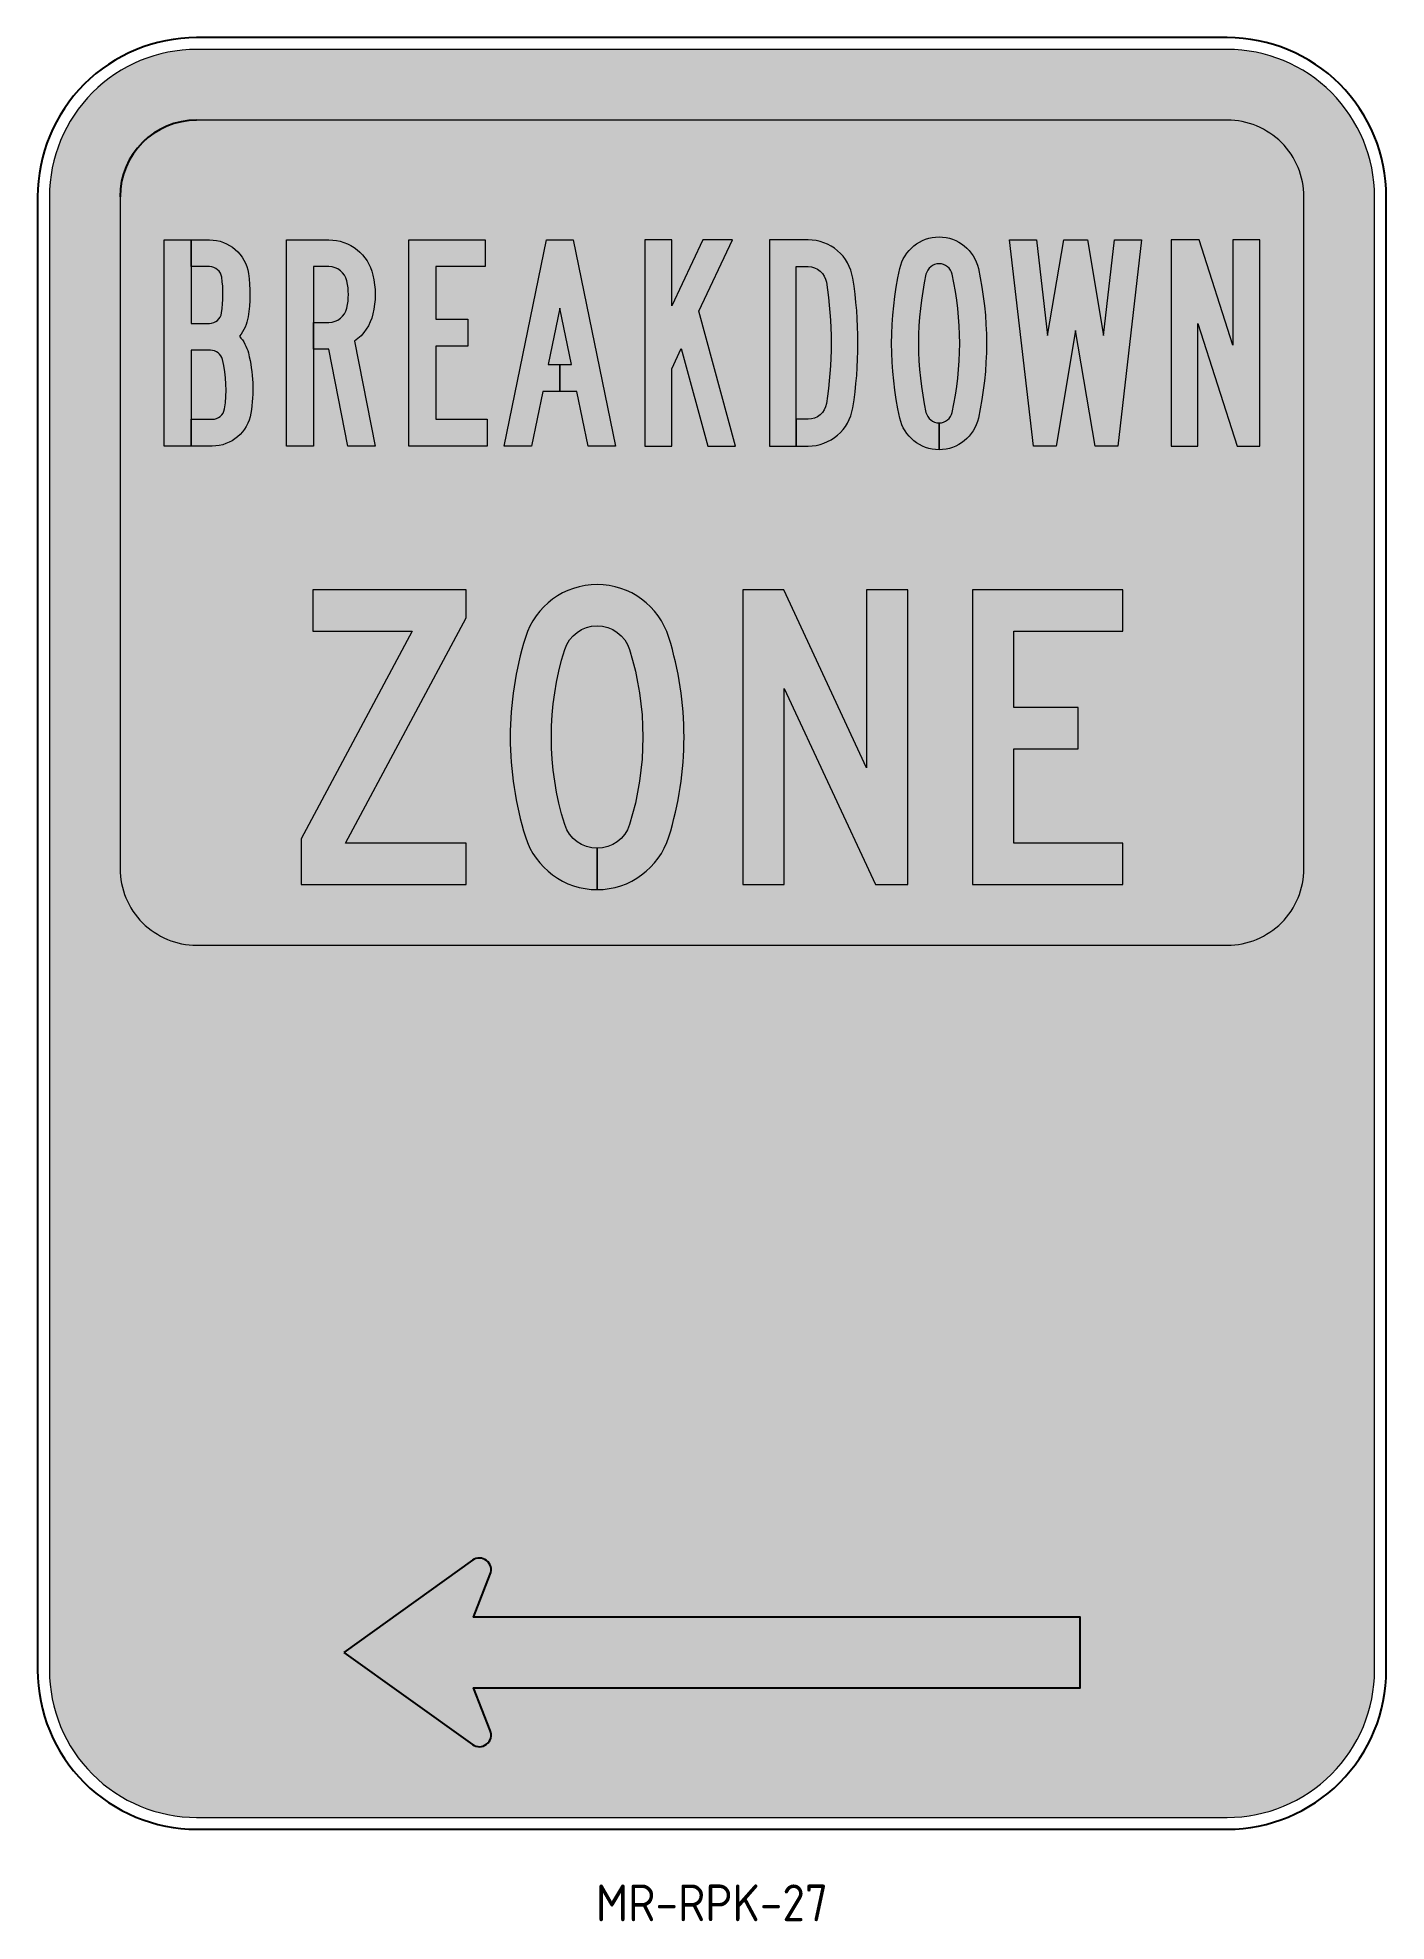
# Model space of a CAD drawing. Header units: millimetres. Extents: x 2492 to 2583, y 1661 to 1789.
import ezdxf
from ezdxf.enums import TextEntityAlignment as Align

# ---------------------------------------------------------------- set-up
doc = ezdxf.new("R2010")
doc.units = ezdxf.units.MM
doc.linetypes.add('CENTERX2', pattern=[101.6, 63.5, -12.7, 12.7, -12.7])
doc.layers.get('0').update_dxf_attribs({"color": 255})
doc.layers.add('GSCOLORFILL', color=3, linetype='Continuous', lineweight=0)
doc.layers.add('GSDIMS', color=1, linetype='Continuous', lineweight=0)
for name, color, linetype in [('L18', 4, 'Continuous'), ('RED', 12, 'Continuous'), ('T25', 1, 'Continuous')]:
    doc.layers.add(name, color=color, linetype=linetype)
doc.styles.add('ISO', font='isocp2.shx')

# ---------------------------------------------------------------- blocks, each defined once
blk = doc.blocks.new('*U38')
at = {"layer": 'GSCOLORFILL', "transparency": 33554687}
blk.add_hatch(color=7, dxfattribs=at).paths.add_polyline_path([(-87.5, -150), (87.5, -150, 0.414214), (112.5, -125), (112.5, 125, 0.414214), (87.5, 150), (-87.5, 150, 0.414214), (-112.5, 125), (-112.5, -125, 0.414214)])
at = {"layer": 'GSCOLORFILL', "color": 7, "linetype": 'Continuous', "transparency": 33554687}
blk.add_lwpolyline([(-87.5, -150), (87.5, -150, 0.414214), (112.5, -125), (112.5, 125, 0.414214), (87.5, 150), (-87.5, 150, 0.414214), (-112.5, 125), (-112.5, -125, 0.414214), (-87.5, -150)], format="xyb", close=True, dxfattribs=at).dxf.unprotected_set("ltscale", 0)
blk.add_lwpolyline([(-87.5, -150), (87.5, -150, 0.414214), (112.5, -125), (112.5, 125, 0.414214), (87.5, 150), (-87.5, 150, 0.414214), (-112.5, 125), (-112.5, -125, 0.414214), (-87.5, -150)], format="xyb", close=True, dxfattribs=at).dxf.unprotected_set("ltscale", 0)
blk = doc.blocks.new('LT_ARROW 32x125')
at = {"layer": 'RED'}
h = blk.add_hatch(color=256, dxfattribs=at)
h.dxf.hatch_style = 1
edge = h.paths.add_edge_path()
edge.add_line((0, 0), (21.84, -15.63))
edge.add_arc((23, -14), 2, 234.4116, 381.4883)
edge.add_line((24.86, -13.27), (22, -6))
edge.add_line((22, -6), (125, -6))
edge.add_line((125, -6), (125, 6))
edge.add_line((125, 6), (22, 6))
edge.add_line((22, 6), (24.86, 13.27))
edge.add_arc((23, 14), 2, 338.5117, 485.5884)
edge.add_line((21.84, 15.63), (0, 0))
blk.add_lwpolyline([(0, 0), (21.84, -15.63, 0.747257), (24.86, -13.27), (22, -6), (125, -6), (125, 6), (22, 6), (24.86, 13.27, 0.747257), (21.84, 15.63)], format="xyb", close=True)
blk = doc.blocks.new('*U51')
at = {"layer": 'GSCOLORFILL', "transparency": 33554687}
blk.add_hatch(color=244, dxfattribs=at).paths.add_polyline_path([(-87.5, -70), (87.5, -70, 0.414214), (100.5, -57), (100.5, 57, 0.414214), (87.5, 70), (-87.5, 70, 0.414214), (-100.5, 57), (-100.5, -57, 0.414214)])
at = {"layer": 'GSCOLORFILL', "color": 244, "linetype": 'Continuous', "transparency": 33554687}
blk.add_lwpolyline([(-87.5, -70), (87.5, -70, 0.414214), (100.5, -57), (100.5, 57, 0.414214), (87.5, 70), (-87.5, 70, 0.414214), (-100.5, 57), (-100.5, -57, 0.414214), (-87.5, -70)], format="xyb", close=True, dxfattribs=at).dxf.unprotected_set("ltscale", 0)
blk.add_lwpolyline([(-87.5, -70), (87.5, -70, 0.414214), (100.5, -57), (100.5, 57, 0.414214), (87.5, 70), (-87.5, 70, 0.414214), (-100.5, 57), (-100.5, -57, 0.414214), (-87.5, -70)], format="xyb", close=True, dxfattribs=at).dxf.unprotected_set("ltscale", 0)
blk = doc.blocks.new('*U34')
at = {"layer": 'GSCOLORFILL', "linetype": 'Continuous'}
blk.add_hatch(color=0, dxfattribs=at).paths.add_polyline_path([(75.4, 172), (0, 31), (0, 0), (112, 0), (112, 28), (30.1, 28), (112, 181), (112, 200), (8, 200), (8, 172)])
at = {"layer": 'GSCOLORFILL', "color": 0}
blk.add_lwpolyline([(112, 28), (30.1, 28), (112, 181), (112, 200), (8, 200), (8, 172), (75.4, 172), (0, 31), (0, 0), (112, 0)], close=True, dxfattribs=at)
blk = doc.blocks.new('*U35')
at = {"layer": 'GSCOLORFILL', "linetype": 'Continuous'}
blk.add_hatch(color=0, dxfattribs=at).paths.add_polyline_path([(81, 40.6, -0.328043), (59, 24.5), (59, -3.5, 0.328109), (107.7, 32.3, 0.152381), (107.7, 167.7, 0.735537), (10.3, 167.7, 0.152381), (10.3, 32.3, 0.328163), (59, -3.5), (59, 24.5, -0.328163), (37, 40.6, -0.152381), (37, 159.4, -0.735537), (81, 159.4, -0.152381)])
at = {"layer": 'GSCOLORFILL', "color": 0}
blk.add_lwpolyline([(59, 24.5, -0.328163), (37, 40.6, -0.152381), (37, 159.4, -0.735537), (81, 159.4, -0.152381), (81, 40.6, -0.328043), (59, 24.5), (59, -3.5, 0.328109), (107.7, 32.3, 0.152381), (107.7, 167.7, 0.735537), (10.3, 167.7, 0.152381), (10.3, 32.3, 0.328163), (59, -3.5)], format="xyb", close=True, dxfattribs=at)
blk = doc.blocks.new('*U36')
at = {"layer": 'GSCOLORFILL', "linetype": 'Continuous'}
blk.add_hatch(color=0, dxfattribs=at).paths.add_polyline_path([(27.7, 200), (0, 200), (0, 0), (28, 0), (28, 133), (90, 0), (112, 0), (112, 200), (84, 200), (84, 79.1)])
at = {"layer": 'GSCOLORFILL', "color": 0}
blk.add_lwpolyline([(90, 0), (112, 0), (112, 200), (84, 200), (84, 79.1), (27.7, 200), (0, 200), (0, 0), (28, 0), (28, 133)], close=True, dxfattribs=at)
blk = doc.blocks.new('*U37')
at = {"layer": 'GSCOLORFILL', "linetype": 'Continuous'}
blk.add_hatch(color=0, dxfattribs=at).paths.add_polyline_path([(28, 28), (28, 92), (71.8, 92), (71.8, 120), (28, 120), (28, 172), (102, 172), (102, 200), (0, 200), (0, 0), (102, 0), (102, 28)])
at = {"layer": 'GSCOLORFILL', "color": 0}
blk.add_lwpolyline([(28, 28), (28, 92), (71.8, 92), (71.8, 120), (28, 120), (28, 172), (102, 172), (102, 200), (0, 200), (0, 0), (102, 0), (102, 28)], close=True, dxfattribs=at)
blk = doc.blocks.new('*U33')
at = {"layer": 'GSDIMS', "color": 7, "xscale": 0.25, "yscale": 0.25, "zscale": 0.25}
for name, p in [('*U34', (0, 0)), ('*U35', (35.5, 0)), ('*U36', (75, 0)), ('*U37', (114, 0))]:
    blk.add_blockref(name, p, dxfattribs=at)
blk = doc.blocks.new('*U32')
at = {"layer": 'GSDIMS'}
blk.add_blockref('*U33', (-69.75, 0), dxfattribs=at)
blk = doc.blocks.new('*U41')
at = {"layer": 'GSCOLORFILL', "linetype": 'Continuous'}
blk.add_hatch(color=0, dxfattribs=at).paths.add_polyline_path([(55.8, 163.7, -0.073509), (55.6, 129.2, -0.370499), (43.8, 119), (26, 119), (26, 200), (0, 200), (0, 0), (26, 0), (26, 93), (44.8, 93, -0.343359), (56.4, 83.9, -0.102579), (58.5, 36.1, -0.367786), (46.6, 26), (26, 26), (26, 0), (46.6, 0, 0.367786), (84.1, 31.9, 0.102579), (81.6, 90.3, 0.123091), (72.9, 106.6, 0.137644), (81.4, 125.3, 0.073509), (81.6, 167.4, 0.373212), (43.9, 200), (26, 200), (26, 174), (43.9, 174, -0.373212)])
at = {"layer": 'GSCOLORFILL', "color": 0}
blk.add_lwpolyline([(81.6, 167.4, -0.073509), (81.4, 125.3, -0.137644), (72.9, 106.6, -0.123091), (81.6, 90.3, -0.102579), (84.1, 31.9, -0.367786), (46.6, 0), (26, 0), (26, 26), (46.6, 26, 0.367786), (58.5, 36.1, 0.102579), (56.4, 83.9, 0.343359), (44.8, 93), (26, 93), (26, 0), (0, 0), (0, 200), (26, 200), (26, 119), (43.8, 119, 0.370499), (55.6, 129.2, 0.073509), (55.8, 163.7, 0.373212), (43.9, 174), (26, 174), (26, 200), (43.9, 200, -0.373212)], format="xyb", close=True, dxfattribs=at)
blk = doc.blocks.new('*U42')
at = {"layer": 'GSCOLORFILL', "linetype": 'Continuous'}
blk.add_hatch(color=0, dxfattribs=at).paths.add_polyline_path([(58.5, 160.1, -0.113961), (58.5, 133.9, -0.349202), (41, 120), (26, 120), (26, 94), (41, 94, 0.000358), (41, 94), (59.5, 0), (86, 0), (66, 101.8, 0.186842), (83.8, 128.1, 0.113961), (83.8, 165.9, 0.349202), (41, 200), (0, 200), (0, 0), (26, 0), (26, 174), (41, 174, -0.349202)])
at = {"layer": 'GSCOLORFILL', "color": 0}
blk.add_lwpolyline([(26, 94), (26, 120), (41, 120, 0.349202), (58.5, 133.9, 0.113961), (58.5, 160.1, 0.349202), (41, 174), (26, 174), (26, 0), (0, 0), (0, 200), (41, 200, -0.349202), (83.8, 165.9, -0.113961), (83.8, 128.1, -0.186842), (66, 101.8), (86, 0), (59.5, 0), (41, 94, -0.000358), (41, 94)], format="xyb", close=True, dxfattribs=at)
blk = doc.blocks.new('*U43')
at = {"layer": 'GSCOLORFILL', "linetype": 'Continuous'}
blk.add_hatch(color=0, dxfattribs=at).paths.add_polyline_path([(74, 200), (0, 200), (0, 0), (76, 0), (76, 26), (26, 26), (26, 97), (57, 97), (57, 123), (26, 123), (26, 174), (74, 174)])
at = {"layer": 'GSCOLORFILL', "color": 0}
blk.add_lwpolyline([(74, 200), (74, 174), (26, 174), (26, 123), (57, 123), (57, 97), (26, 97), (26, 26), (76, 26), (76, 0), (0, 0), (0, 200)], close=True, dxfattribs=at)
blk = doc.blocks.new('*U44')
at = {"layer": 'GSCOLORFILL', "linetype": 'Continuous'}
blk.add_hatch(color=0, dxfattribs=at).paths.add_polyline_path([(67, 200), (41, 200), (0, 0), (26.5, 0), (37.4, 53), (54, 53), (54, 79), (42.7, 79), (54, 133.9), (65.3, 79), (54, 79), (54, 53), (70.6, 53), (81.5, 0), (108, 0)])
at = {"layer": 'GSCOLORFILL', "color": 0}
blk.add_lwpolyline([(54, 79), (65.3, 79), (54, 133.9), (42.7, 79), (54, 79), (54, 53), (37.4, 53), (26.5, 0), (0, 0), (41, 200), (67, 200), (108, 0), (81.5, 0), (70.6, 53), (54, 53)], close=True, dxfattribs=at)
blk = doc.blocks.new('*U45')
at = {"layer": 'GSCOLORFILL', "linetype": 'Continuous'}
blk.add_hatch(color=0, dxfattribs=at).paths.add_polyline_path([(0, 0), (26, 0), (26, 75), (35.3, 94.8), (61.1, 0), (88, 0), (52.4, 131), (85, 200), (56.2, 200), (26, 135.9), (26, 200), (0, 200)])
at = {"layer": 'GSCOLORFILL', "color": 0}
blk.add_lwpolyline([(26, 0), (26, 75), (35.3, 94.8), (61.1, 0), (88, 0), (52.4, 131), (85, 200), (56.2, 200), (26, 135.9), (26, 200), (0, 200), (0, 0)], close=True, dxfattribs=at)
blk = doc.blocks.new('*U46')
at = {"layer": 'GSCOLORFILL', "linetype": 'Continuous'}
blk.add_hatch(color=0, dxfattribs=at).paths.add_polyline_path([(55.3, 158.8, -0.079144), (55.3, 41.2, -0.36867), (37.6, 26), (26, 26), (26, 0), (37.6, 0, 0.36867), (81, 37.1, 0.079144), (81, 162.9, 0.36867), (37.6, 200), (0, 200), (0, 0), (26, 0), (26, 174), (37.6, 174, -0.36867)])
at = {"layer": 'GSCOLORFILL', "color": 0}
blk.add_lwpolyline([(37.6, 26), (26, 26), (26, 0), (37.6, 0, 0.36867), (81, 37.1, 0.079144), (81, 162.9, 0.36867), (37.6, 200), (0, 200), (0, 0), (26, 0), (26, 174), (37.6, 174, -0.36867), (55.3, 158.8, -0.079144), (55.3, 41.2, -0.36867)], format="xyb", close=True, dxfattribs=at)
blk = doc.blocks.new('*U47')
at = {"layer": 'GSCOLORFILL', "linetype": 'Continuous'}
blk.add_hatch(color=0, dxfattribs=at).paths.add_polyline_path([(84.1, 172.2, 0.803233), (7.9, 172.2, 0.109119), (7.9, 27.1, 0.351887), (46, -3.5), (46, 22.5, -0.351887), (33.3, 32.7, -0.109119), (33.3, 166.6, -0.803233), (58.7, 166.6, -0.109119), (58.7, 32.7, -0.35167), (46, 22.5), (46, -3.5, 0.351814), (84.1, 27.1, 0.109119)])
at = {"layer": 'GSCOLORFILL', "color": 0}
blk.add_lwpolyline([(46, -3.5, -0.351887), (7.9, 27.1, -0.109119), (7.9, 172.2, -0.803233), (84.1, 172.2, -0.109119), (84.1, 27.1, -0.351814), (46, -3.5), (46, 22.5, 0.35167), (58.7, 32.7, 0.109119), (58.7, 166.6, 0.803233), (33.3, 166.6, 0.109119), (33.3, 32.7, 0.351887), (46, 22.5)], format="xyb", close=True, dxfattribs=at)
blk = doc.blocks.new('*U48')
at = {"layer": 'GSCOLORFILL', "linetype": 'Continuous'}
blk.add_hatch(color=0, dxfattribs=at).paths.add_polyline_path([(64, 112), (83, 0), (105, 0), (128, 200), (101.8, 200), (91.2, 107.3), (75.4, 200), (52.6, 200), (36.8, 107.3), (26.2, 200), (0, 200), (23, 0), (45, 0)])
at = {"layer": 'GSCOLORFILL', "color": 0}
blk.add_lwpolyline([(64, 112), (45, 0), (23, 0), (0, 200), (26.2, 200), (36.8, 107.3), (52.6, 200), (75.4, 200), (91.2, 107.3), (101.8, 200), (128, 200), (105, 0), (83, 0)], close=True, dxfattribs=at)
blk = doc.blocks.new('*U49')
at = {"layer": 'GSCOLORFILL', "linetype": 'Continuous'}
blk.add_hatch(color=0, dxfattribs=at).paths.add_polyline_path([(27.4, 200), (0, 200), (0, 0), (26, 0), (26, 119), (64, 0), (86, 0), (86, 200), (60, 200), (60, 98)])
at = {"layer": 'GSCOLORFILL', "color": 0}
blk.add_lwpolyline([(64, 0), (86, 0), (86, 200), (60, 200), (60, 98), (27.4, 200), (0, 200), (0, 0), (26, 0), (26, 119)], close=True, dxfattribs=at)
blk = doc.blocks.new('*U40')
at = {"layer": 'GSCOLORFILL', "color": 7}
for name, p, xscale, yscale, zscale in [('*U47', (123.51, 0), 0.1749999999999991, 0.1749999999999991, 0.1749999999999991), ('*U41', (0, 0), 0.175, 0.175, 0.175), ('*U42', (20.77, 0), 0.175, 0.175, 0.175), ('*U43', (41.55, 0), 0.175, 0.175, 0.175), ('*U44', (57.71, 0), 0.175, 0.175, 0.175), ('*U45', (81.61, 0), 0.175, 0.175, 0.175), ('*U46', (102.74, 0), 0.175, 0.175, 0.175), ('*U48', (143.54, 0), 0.175, 0.175, 0.175), ('*U49', (170.95, 0), 0.175, 0.175, 0.175)]:
    blk.add_blockref(name, p, dxfattribs=dict(at, xscale=xscale, yscale=yscale, zscale=zscale))
blk = doc.blocks.new('*U39')
at = {"layer": 'GSCOLORFILL'}
blk.add_blockref('*U40', (-93, 0), dxfattribs=at)
blk = doc.blocks.new('*U50')
at = {"layer": 'GSCOLORFILL'}
for name, p in [('*U51', (0, 0)), ('*U39', (0, 14.6875))]:
    blk.add_blockref(name, p, dxfattribs=at)
at = {"layer": 'GSDIMS'}
blk.add_blockref('*U32', (0, -59.6875), dxfattribs=at)

msp = doc.modelspace()

# ---------------------------------------------------------------- linework, layer by layer
at = {"layer": 'L18'}
msp.add_lwpolyline([(2502.65, 1666.97), (2572.65, 1666.97, 0.414214), (2583.45, 1677.77), (2583.45, 1777.77, 0.414214), (2572.65, 1788.57), (2502.65, 1788.57, 0.414214), (2491.85, 1777.77), (2491.85, 1677.77, 0.414214)], format="xyb", close=True, dxfattribs=at)
msp.add_arc((2502.65, 1777.77), 5.2, 90, 180, dxfattribs=at)

# ---------------------------------------------------------------- block references
at = {"layer": 'GSCOLORFILL', "xscale": 0.4, "yscale": 0.4, "zscale": 0.4}
msp.add_blockref('*U50', (2537.65, 1754.97), dxfattribs=at)
at = {"layer": 'RED', "xscale": 0.4, "yscale": 0.4, "zscale": 0.4}
msp.add_blockref('LT_ARROW 32x125', (2512.65, 1678.97), dxfattribs=at)
at = {"layer": 'T25', "xscale": 0.4, "yscale": 0.4, "zscale": 0.4}
msp.add_blockref('*U38', (2537.65, 1727.77), dxfattribs=at)

# ---------------------------------------------------------------- texts
at = {"layer": 'T25', "linetype": 'CENTERX2', "style": 'ISO'}
msp.add_text('MR-RPK-27', height=2.5, dxfattribs=at).set_placement((2537.65, 1661.97), align=Align.MIDDLE_CENTER)

doc.saveas('drawing.dxf')
